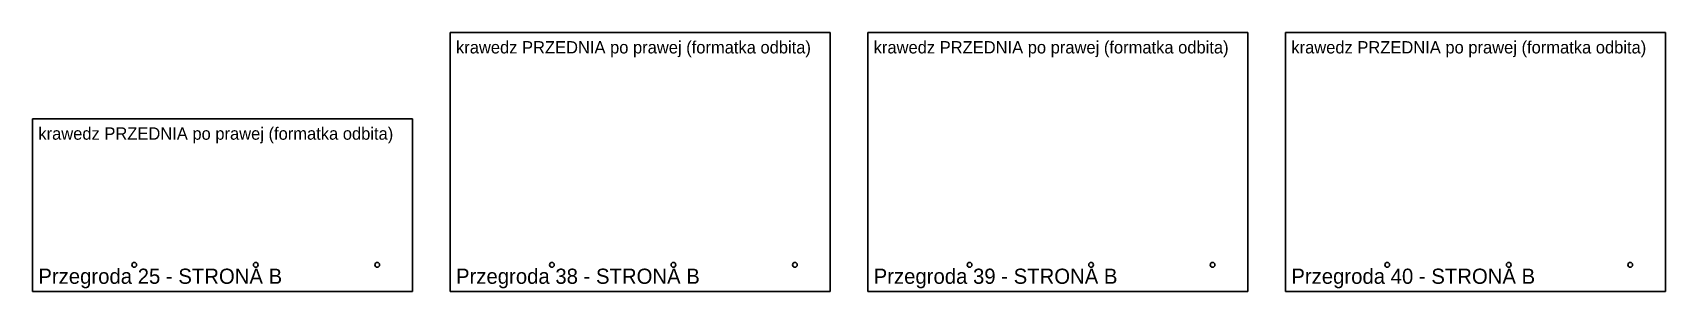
# Model space of a CAD drawing. Header units: metres. Extents: x 0 to 1720, y 0 to 273.
import ezdxf

# ---------------------------------------------------------------- set-up
doc = ezdxf.new("R2010")
doc.units = ezdxf.units.M

msp = doc.modelspace()

# ---------------------------------------------------------------- linework, layer by layer
at = {"layer": 'OBRYS'}
for p, q in [((840, 273), (440, 273)), ((440, 273), (440, 0)), ((840, 0), (840, 273)), ((1280, 273), (880, 273)), ((880, 273), (880, 0)), ((1280, 0), (1280, 273)), ((1720, 273), (1320, 273)), ((1320, 273), (1320, 0)), ((1720, 0), (1720, 273)), ((400, 182), (0, 182)), ((0, 182), (0, 0)), ((400, 0), (400, 182)), ((0, 0), (400, 0)), ((440, 0), (840, 0)), ((880, 0), (1280, 0)), ((1320, 0), (1720, 0))]:
    msp.add_line(p, q, dxfattribs=at)
at = {"layer": 'WKRET_45'}
for centre in [(107, 28), (235, 28), (363, 28), (547, 28), (675, 28), (803, 28), (987, 28), (1115, 28), (1243, 28), (1427, 28), (1555, 28), (1683, 28)]:
    msp.add_circle(centre, 2.5, dxfattribs=at)

# ---------------------------------------------------------------- texts
at = {"layer": 'OPIS'}
for s, height, p in [('krawedz PRZEDNIA po prawej (formatka odbita)', 13, (446, 251)), ('krawedz PRZEDNIA po prawej (formatka odbita)', 13, (886, 251)), ('krawedz PRZEDNIA po prawej (formatka odbita)', 13, (1326, 251)), ('krawedz PRZEDNIA po prawej (formatka odbita)', 13, (6, 160)), ('Przegroda 25 - STRONA B', 16, (6, 8)), ('Przegroda 38 - STRONA B', 16, (446, 8)), ('Przegroda 39 - STRONA B', 16, (886, 8)), ('Przegroda 40 - STRONA B', 16, (1326, 8))]:
    msp.add_text(s, height=height, dxfattribs=at).set_placement(p)

doc.saveas('drawing.dxf')
